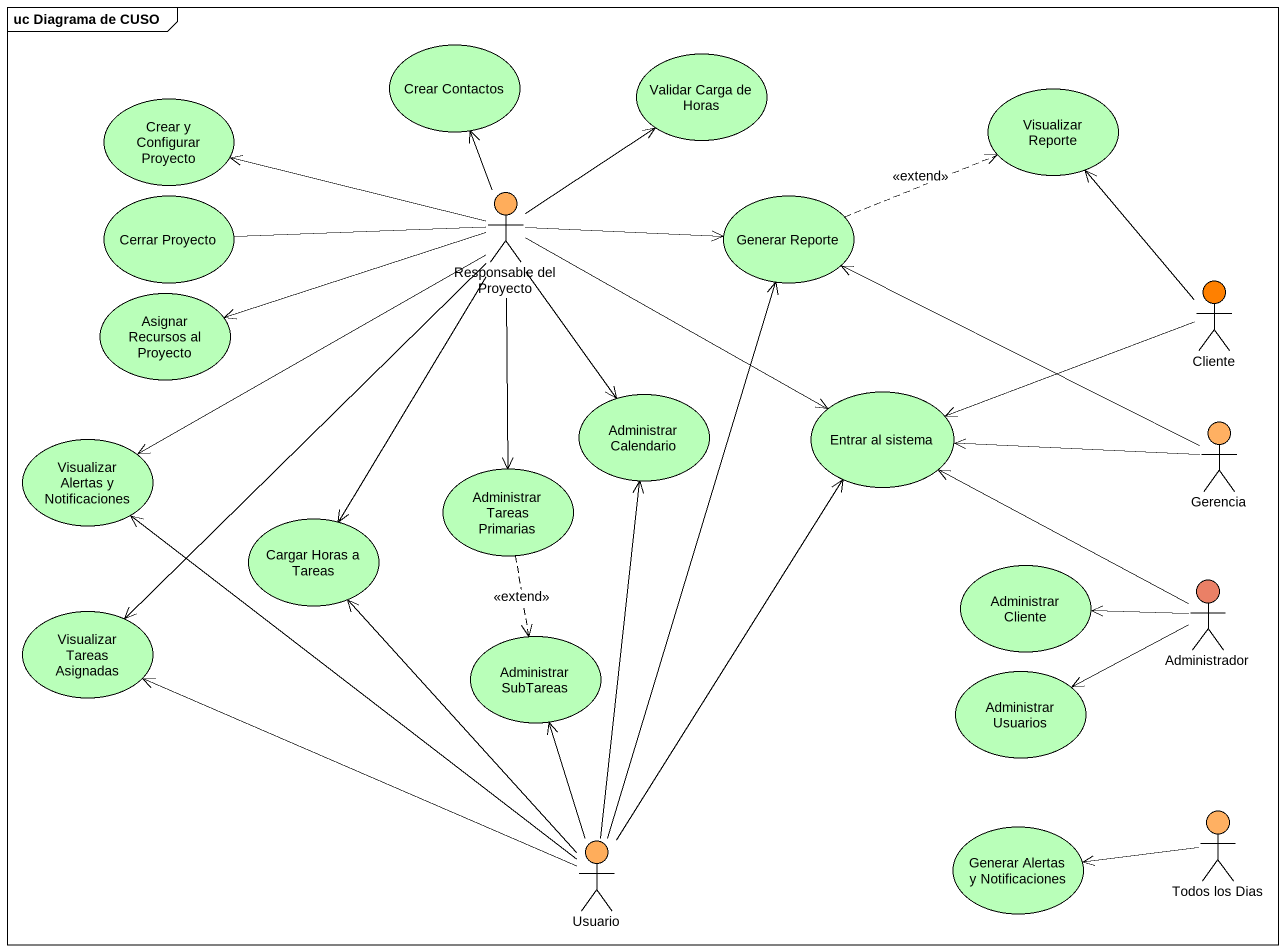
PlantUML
@startuml
mainframe uc Diagrama de CUSO
usecase "Crear Contactos" as Crear_Contactos #B9FFB9
usecase "Validar Carga de Horas" as Validar_Carga_de_Horas #B9FFB9
usecase "Visualizar Reporte" as Visualizar_Reporte #B9FFB9
usecase "Crear y Configurar Proyecto" as Crear_y_Configurar_Proyecto #B9FFB9
usecase "Cerrar Proyecto" as Cerrar_Proyecto #B9FFB9
actor "Responsable del Proyecto" as Responsable_del_Proyecto #FFAD5B
usecase "Generar Reporte" as Generar_Reporte #B9FFB9
usecase "Asignar Recursos al Proyecto" as Asignar_Recursos_al_Proyecto #B9FFB9
actor Cliente #FF8000
usecase "Administrar Calendario" as Administrar_Calendario #B9FFB9
usecase "Entrar al sistema" as Entrar_al_sistema #B9FFB9
actor Gerencia #FFB062
usecase "Visualizar Alertas y Notificaciones" as Visualizar_Alertas_y #B9FFB9
usecase "Administrar Tareas Primarias" as Administrar_Tareas_Primarias #B9FFB9
usecase "Cargar Horas a Tareas" as Cargar_Horas_a_Tareas #B9FFB9
usecase "Administrar Cliente" as Administrar_Cliente #B9FFB9
actor Administrador #EA8066
usecase "Visualizar Tareas Asignadas" as Visualizar_Tareas_Asignadas #B9FFB9
usecase "Administrar SubTareas" as Administrar_SubTareas #B9FFB9
usecase "Administrar Usuarios" as Administrar_Usuarios #B9FFB9
usecase "Generar Alertas y Notificaciones" as Generar_Alertas_y #B9FFB9
actor "Todos los Dias" as Todos_los_Dias #FFB062
actor Usuario #FFAD5B
Responsable_del_Proyecto -up-> Crear_Contactos
Responsable_del_Proyecto -up-> Validar_Carga_de_Horas
Responsable_del_Proyecto -left-> Crear_y_Configurar_Proyecto
Responsable_del_Proyecto -left- Cerrar_Proyecto
Responsable_del_Proyecto -right-> Generar_Reporte
Responsable_del_Proyecto -left-> Asignar_Recursos_al_Proyecto
Responsable_del_Proyecto --> Administrar_Calendario
Responsable_del_Proyecto -right-> Entrar_al_sistema
Responsable_del_Proyecto -left-> Visualizar_Alertas_y
Responsable_del_Proyecto --> Administrar_Tareas_Primarias
Responsable_del_Proyecto --> Cargar_Horas_a_Tareas
Responsable_del_Proyecto --> Visualizar_Tareas_Asignadas
Generar_Reporte .right.> Visualizar_Reporte : <<extend>>
Cliente -up-> Visualizar_Reporte
Cliente -left-> Entrar_al_sistema
Gerencia -left-> Generar_Reporte
Gerencia -left-> Entrar_al_sistema
Administrar_Tareas_Primarias ..> Administrar_SubTareas : <<extend>>
Administrador -up-> Entrar_al_sistema
Administrador -left-> Administrar_Cliente
Administrador -left-> Administrar_Usuarios
Todos_los_Dias -left-> Generar_Alertas_y
Usuario -up-> Generar_Reporte
Usuario -up-> Administrar_Calendario
Usuario -up-> Entrar_al_sistema
Usuario -up-> Visualizar_Alertas_y
Usuario -up-> Cargar_Horas_a_Tareas
Usuario -left-> Visualizar_Tareas_Asignadas
Usuario -up-> Administrar_SubTareas
@enduml
